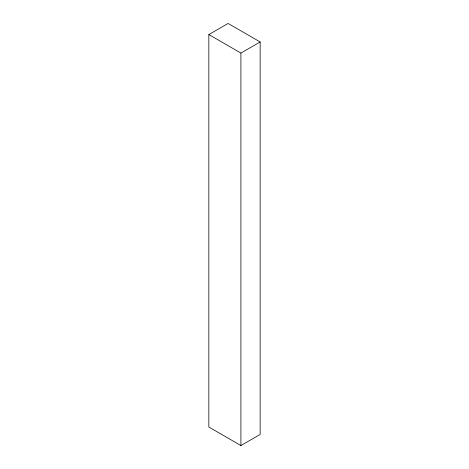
<?xml version="1.0" encoding="UTF-8"?>
<svg xmlns="http://www.w3.org/2000/svg" width="469" height="469" viewBox="0 0 469 469"><rect width="100%" height="100%" fill="white"/><g stroke="black" fill="none" stroke-linecap="round" stroke-linejoin="round"><path stroke-width="0.7" d="M208.846 34.559L228.086 23.45L260.154 41.964L260.154 434.441L240.914 445.55L208.846 427.036L208.846 34.559L240.914 53.073L260.154 41.964M240.914 53.073L240.914 445.55"/></g></svg>
